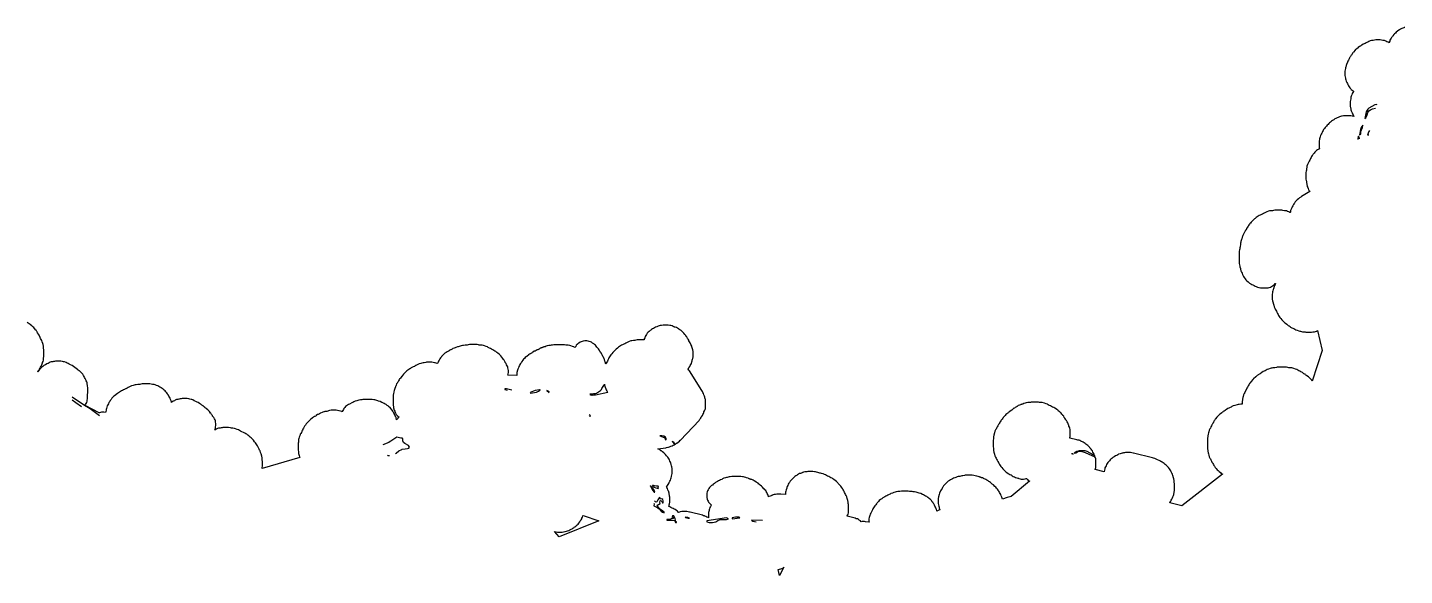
# Model space of a CAD drawing. Header units: metres. Extents: x 0 to 1325, y -1 to 773.
# Drawn here: x 310.9 to 361.4, y 269.6 to 289.7 of the extents above; entities that cross this region are included whole.
import ezdxf

# ---------------------------------------------------------------- set-up
doc = ezdxf.new("R2010")
doc.units = ezdxf.units.M

msp = doc.modelspace()

# ---------------------------------------------------------------- linework, layer by layer
at = {"layer": 'CUT'}
msp.add_lwpolyline([(361.4, 289.708), (361.38, 289.708), (361.37, 289.698), (361.33, 289.688), (361.29, 289.668), (361.25, 289.648), (361.21, 289.628), (361.18, 289.608), (361.14, 289.578), (361.09, 289.538), (361.06, 289.508), (361.03, 289.478), (361, 289.448), (360.97, 289.408), (360.95, 289.378), (360.94, 289.368), (360.92, 289.348), (360.9, 289.318), (360.88, 289.278), (360.86, 289.248), (360.85, 289.208), (360.83, 289.168), (360.83, 289.158), (360.83, 289.148), (360.79, 289.168), (360.75, 289.188), (360.71, 289.208), (360.66, 289.228), (360.62, 289.238), (360.6, 289.238), (360.55, 289.248), (360.5, 289.258), (360.46, 289.258), (360.38, 289.258), (360.34, 289.258), (360.29, 289.248), (360.24, 289.238), (360.22, 289.238), (360.18, 289.228), (360.14, 289.218), (360.09, 289.198), (360.05, 289.178), (360.01, 289.158), (359.99, 289.148), (359.95, 289.128), (359.91, 289.108), (359.88, 289.098), (359.83, 289.068), (359.83, 289.058), (359.81, 289.048), (359.78, 289.028), (359.77, 289.028), (359.74, 289.008), (359.7, 288.978), (359.69, 288.968), (359.64, 288.928), (359.6, 288.898), (359.57, 288.868), (359.53, 288.818), (359.52, 288.798), (359.51, 288.788), (359.5, 288.778), (359.49, 288.758), (359.48, 288.758), (359.47, 288.738), (359.47, 288.728), (359.46, 288.728), (359.46, 288.718), (359.45, 288.698), (359.44, 288.688), (359.43, 288.678), (359.43, 288.668), (359.41, 288.648), (359.4, 288.638), (359.39, 288.608), (359.38, 288.598), (359.36, 288.558), (359.34, 288.518), (359.32, 288.478), (359.3, 288.438), (359.29, 288.408), (359.28, 288.398), (359.28, 288.388), (359.28, 288.378), (359.27, 288.368), (359.27, 288.358), (359.27, 288.348), (359.26, 288.328), (359.26, 288.318), (359.25, 288.298), (359.25, 288.288), (359.24, 288.268), (359.23, 288.228), (359.23, 288.208), (359.22, 288.158), (359.21, 288.108), (359.21, 288.068), (359.21, 287.988), (359.21, 287.948), (359.22, 287.898), (359.23, 287.848), (359.23, 287.828), (359.24, 287.788), (359.26, 287.738), (359.28, 287.698), (359.3, 287.658), (359.32, 287.618), (359.34, 287.578), (359.36, 287.538), (359.39, 287.498), (359.42, 287.458), (359.44, 287.438), (359.47, 287.408), (359.51, 287.388), (359.52, 287.378), (359.52, 287.368), (359.5, 287.328), (359.48, 287.288), (359.46, 287.248), (359.44, 287.198), (359.43, 287.158), (359.42, 287.118), (359.42, 287.098), (359.41, 287.048), (359.4, 286.998), (359.4, 286.958), (359.4, 286.878), (359.4, 286.828), (359.41, 286.768), (359.42, 286.738), (359.43, 286.698), (359.44, 286.658), (359.45, 286.628), (359.47, 286.588), (359.49, 286.548), (359.51, 286.508), (359.54, 286.458), (359.54, 286.448), (359.5, 286.458), (359.48, 286.458), (359.43, 286.468), (359.38, 286.478), (359.34, 286.478), (359.25, 286.478), (359.21, 286.478), (359.16, 286.468), (359.11, 286.458), (359.09, 286.458), (359.05, 286.448), (359.01, 286.438), (358.96, 286.418), (358.92, 286.398), (358.88, 286.378), (358.84, 286.358), (358.81, 286.338), (358.8, 286.328), (358.76, 286.308), (358.72, 286.278), (358.68, 286.248), (358.65, 286.218), (358.62, 286.188), (358.59, 286.158), (358.56, 286.128), (358.53, 286.098), (358.49, 286.048), (358.46, 286.008), (358.43, 285.968), (358.41, 285.938), (358.39, 285.898), (358.37, 285.858), (358.36, 285.838), (358.34, 285.798), (358.32, 285.758), (358.3, 285.708), (358.29, 285.668), (358.28, 285.628), (358.28, 285.608), (358.27, 285.558), (358.26, 285.508), (358.26, 285.468), (358.26, 285.388), (358.26, 285.348), (358.27, 285.298), (358.28, 285.268), (358.25, 285.258), (358.21, 285.228), (358.17, 285.198), (358.16, 285.188), (358.15, 285.178), (358.11, 285.148), (358.08, 285.108), (358.05, 285.068), (358.03, 285.048), (358.01, 285.018), (357.99, 284.988), (357.97, 284.948), (357.95, 284.908), (357.92, 284.848), (357.9, 284.808), (357.88, 284.768), (357.86, 284.738), (357.84, 284.688), (357.82, 284.628), (357.81, 284.588), (357.8, 284.528), (357.8, 284.498), (357.8, 284.478), (357.79, 284.448), (357.78, 284.398), (357.78, 284.358), (357.78, 284.198), (357.78, 284.158), (357.79, 284.108), (357.8, 284.078), (357.8, 284.058), (357.8, 284.028), (357.81, 283.968), (357.83, 283.888), (357.85, 283.848), (357.86, 283.808), (357.88, 283.768), (357.91, 283.728), (357.93, 283.698), (357.62, 283.518), (357.6, 283.498), (357.57, 283.478), (357.55, 283.468), (357.51, 283.438), (357.46, 283.398), (357.43, 283.368), (357.39, 283.318), (357.36, 283.278), (357.35, 283.258), (357.33, 283.228), (357.3, 283.178), (357.28, 283.138), (357.26, 283.098), (357.24, 283.058), (357.22, 283.008), (357.21, 282.968), (357.21, 282.948), (357.2, 282.928), (357.19, 282.938), (357.15, 282.958), (357.11, 282.968), (357.07, 282.988), (357.03, 282.998), (356.99, 282.998), (356.93, 283.008), (356.9, 283.018), (356.86, 283.018), (356.68, 283.018), (356.64, 283.018), (356.59, 283.008), (356.56, 282.998), (356.54, 282.998), (356.51, 282.998), (356.45, 282.988), (356.41, 282.978), (356.35, 282.958), (356.3, 282.938), (356.27, 282.918), (356.23, 282.898), (356.19, 282.878), (356.15, 282.858), (356.11, 282.838), (356.07, 282.818), (356.03, 282.798), (356, 282.778), (355.96, 282.748), (355.92, 282.718), (355.9, 282.698), (355.87, 282.678), (355.86, 282.668), (355.85, 282.658), (355.83, 282.638), (355.8, 282.608), (355.77, 282.578), (355.75, 282.548), (355.74, 282.538), (355.73, 282.528), (355.71, 282.498), (355.7, 282.498), (355.68, 282.458), (355.66, 282.428), (355.64, 282.398), (355.61, 282.348), (355.6, 282.318), (355.59, 282.308), (355.59, 282.298), (355.57, 282.278), (355.56, 282.268), (355.55, 282.248), (355.54, 282.228), (355.53, 282.208), (355.51, 282.168), (355.49, 282.138), (355.47, 282.088), (355.46, 282.058), (355.45, 282.028), (355.43, 281.968), (355.42, 281.938), (355.41, 281.908), (355.4, 281.868), (355.4, 281.848), (355.39, 281.808), (355.38, 281.768), (355.38, 281.748), (355.37, 281.698), (355.37, 281.668), (355.36, 281.648), (355.36, 281.618), (355.36, 281.608), (355.35, 281.568), (355.34, 281.518), (355.34, 281.478), (355.34, 281.108), (355.34, 281.068), (355.35, 281.018), (355.36, 280.968), (355.36, 280.948), (355.37, 280.908), (355.38, 280.888), (355.38, 280.878), (355.39, 280.858), (355.4, 280.798), (355.42, 280.748), (355.44, 280.708), (355.46, 280.668), (355.5, 280.588), (355.52, 280.548), (355.55, 280.508), (355.58, 280.468), (355.61, 280.438), (355.66, 280.398), (355.67, 280.388), (355.68, 280.378), (355.72, 280.348), (355.76, 280.318), (355.8, 280.298), (355.84, 280.278), (355.88, 280.258), (355.92, 280.238), (355.96, 280.218), (356.01, 280.198), (356.05, 280.188), (356.07, 280.188), (356.12, 280.178), (356.17, 280.168), (356.21, 280.168), (356.31, 280.168), (356.35, 280.168), (356.4, 280.178), (356.44, 280.188), (356.48, 280.198), (356.52, 280.218), (356.56, 280.248), (356.59, 280.268), (356.63, 280.298), (356.66, 280.328), (356.67, 280.328), (356.65, 280.298), (356.63, 280.258), (356.62, 280.218), (356.61, 280.188), (356.6, 280.178), (356.6, 280.158), (356.59, 280.148), (356.59, 280.138), (356.58, 280.108), (356.57, 280.068), (356.56, 280.028), (356.56, 279.988), (356.55, 279.938), (356.55, 279.898), (356.55, 279.808), (356.55, 279.758), (356.56, 279.698), (356.57, 279.658), (356.59, 279.578), (356.6, 279.538), (356.62, 279.478), (356.64, 279.428), (356.66, 279.398), (356.68, 279.358), (356.7, 279.318), (356.72, 279.278), (356.74, 279.238), (356.76, 279.198), (356.78, 279.158), (356.8, 279.128), (356.83, 279.088), (356.86, 279.048), (356.9, 278.998), (356.93, 278.968), (356.99, 278.908), (357.03, 278.878), (357.08, 278.838), (357.09, 278.828), (357.13, 278.798), (357.16, 278.778), (357.17, 278.778), (357.2, 278.758), (357.22, 278.738), (357.27, 278.708), (357.3, 278.698), (357.34, 278.678), (357.38, 278.658), (357.41, 278.638), (357.46, 278.618), (357.52, 278.598), (357.56, 278.588), (357.58, 278.588), (357.62, 278.578), (357.65, 278.568), (357.69, 278.568), (357.75, 278.558), (357.78, 278.548), (357.82, 278.548), (357.95, 278.548), (357.99, 278.548), (358.04, 278.558), (358.09, 278.568), (358.13, 278.578), (358.17, 278.588), (358.21, 278.608), (358.37, 277.878), (358.01, 276.758), (357.98, 276.798), (357.94, 276.848), (357.91, 276.878), (357.87, 276.908), (357.82, 276.948), (357.81, 276.958), (357.8, 276.958), (357.78, 276.978), (357.77, 276.988), (357.75, 277.008), (357.74, 277.008), (357.71, 277.028), (357.7, 277.028), (357.68, 277.048), (357.65, 277.068), (357.6, 277.098), (357.56, 277.118), (357.52, 277.138), (357.48, 277.158), (357.45, 277.178), (357.4, 277.198), (357.34, 277.218), (357.3, 277.228), (357.26, 277.238), (357.2, 277.248), (357.17, 277.248), (357.15, 277.248), (357.12, 277.258), (357.07, 277.268), (357.03, 277.268), (356.77, 277.268), (356.73, 277.268), (356.7, 277.258), (356.64, 277.248), (356.6, 277.248), (356.57, 277.238), (356.53, 277.228), (356.51, 277.228), (356.47, 277.218), (356.41, 277.198), (356.36, 277.178), (356.33, 277.158), (356.29, 277.138), (356.25, 277.118), (356.22, 277.108), (356.17, 277.078), (356.17, 277.068), (356.15, 277.058), (356.12, 277.038), (356.1, 277.028), (356.07, 277.008), (356.06, 276.998), (356.03, 276.988), (356.02, 276.978), (356, 276.958), (355.98, 276.948), (355.94, 276.918), (355.86, 276.838), (355.84, 276.818), (355.77, 276.738), (355.74, 276.688), (355.72, 276.668), (355.7, 276.638), (355.69, 276.618), (355.67, 276.588), (355.64, 276.538), (355.62, 276.498), (355.6, 276.458), (355.56, 276.378), (355.54, 276.338), (355.52, 276.308), (355.5, 276.258), (355.48, 276.198), (355.47, 276.158), (355.46, 276.098), (355.46, 276.068), (355.46, 276.048), (355.45, 276.018), (355.44, 275.968), (355.44, 275.928), (355.44, 275.918), (355.43, 275.918), (355.4, 275.908), (355.34, 275.898), (355.3, 275.898), (355.26, 275.888), (355.18, 275.868), (355.12, 275.848), (355.07, 275.828), (355.04, 275.808), (355, 275.788), (354.96, 275.768), (354.92, 275.748), (354.87, 275.718), (354.84, 275.698), (354.82, 275.678), (354.81, 275.678), (354.78, 275.658), (354.77, 275.658), (354.75, 275.638), (354.74, 275.628), (354.72, 275.608), (354.71, 275.608), (354.7, 275.598), (354.65, 275.558), (354.61, 275.528), (354.58, 275.498), (354.55, 275.468), (354.52, 275.438), (354.47, 275.378), (354.46, 275.358), (354.43, 275.318), (354.41, 275.288), (354.41, 275.278), (354.39, 275.248), (354.39, 275.238), (354.37, 275.218), (354.37, 275.208), (354.36, 275.188), (354.35, 275.168), (354.34, 275.158), (354.32, 275.118), (354.3, 275.078), (354.28, 275.038), (354.26, 275.008), (354.24, 274.958), (354.22, 274.898), (354.21, 274.858), (354.2, 274.818), (354.19, 274.758), (354.19, 274.728), (354.19, 274.708), (354.18, 274.678), (354.17, 274.628), (354.17, 274.588), (354.17, 274.358), (354.17, 274.318), (354.18, 274.268), (354.19, 274.238), (354.19, 274.218), (354.19, 274.188), (354.2, 274.128), (354.21, 274.088), (354.22, 274.048), (354.24, 273.988), (354.26, 273.938), (354.28, 273.908), (354.3, 273.868), (354.32, 273.828), (354.34, 273.788), (354.37, 273.748), (354.37, 273.738), (354.39, 273.708), (354.41, 273.668), (354.43, 273.638), (354.46, 273.598), (354.49, 273.558), (354.53, 273.508), (354.56, 273.478), (354.6, 273.448), (354.65, 273.408), (354.68, 273.378), (354.72, 273.358), (354.73, 273.348), (353.24, 272.188), (352.79, 272.298), (352.79, 272.308), (352.81, 272.328), (352.83, 272.358), (352.85, 272.398), (352.87, 272.438), (352.89, 272.478), (352.91, 272.518), (352.93, 272.568), (352.94, 272.608), (352.96, 272.688), (352.97, 272.748), (352.97, 272.798), (352.97, 272.888), (352.97, 272.938), (352.95, 273.118), (352.94, 273.178), (352.93, 273.218), (352.91, 273.298), (352.89, 273.348), (352.87, 273.388), (352.85, 273.428), (352.83, 273.468), (352.81, 273.508), (352.78, 273.548), (352.75, 273.588), (352.69, 273.648), (352.66, 273.678), (352.63, 273.708), (352.59, 273.738), (352.55, 273.768), (352.51, 273.788), (352.5, 273.798), (352.49, 273.798), (352.46, 273.818), (352.43, 273.838), (352.32, 273.888), (352.29, 273.898), (352.25, 273.918), (352.2, 273.938), (352.16, 273.948), (351.47, 274.118), (351.45, 274.118), (351.4, 274.128), (351.35, 274.138), (351.31, 274.138), (351.22, 274.138), (351.17, 274.138), (351.14, 274.128), (351.11, 274.128), (351.1, 274.128), (351.07, 274.118), (351.05, 274.118), (351.01, 274.108), (350.97, 274.098), (350.92, 274.078), (350.89, 274.058), (350.85, 274.038), (350.81, 274.018), (350.76, 273.988), (350.73, 273.968), (350.71, 273.958), (350.67, 273.928), (350.64, 273.898), (350.61, 273.868), (350.58, 273.838), (350.57, 273.828), (350.56, 273.818), (350.53, 273.778), (350.5, 273.738), (350.48, 273.698), (350.46, 273.658), (350.44, 273.618), (350.42, 273.578), (350.41, 273.538), (350.4, 273.498), (350.39, 273.448), (350.39, 273.438), (350.06, 273.518), (350.07, 273.558), (350.08, 273.598), (350.09, 273.648), (350.09, 273.688), (350.09, 273.798), (350.09, 273.848), (350.08, 273.908), (350.07, 273.948), (350.05, 273.988), (350.05, 273.998), (350.05, 274.008), (350.04, 274.028), (350.03, 274.038), (350.02, 274.078), (350, 274.118), (349.98, 274.158), (349.96, 274.198), (349.94, 274.228), (349.91, 274.268), (349.87, 274.318), (349.86, 274.328), (349.85, 274.338), (349.82, 274.368), (349.79, 274.398), (349.76, 274.428), (349.74, 274.438), (349.73, 274.448), (349.72, 274.448), (349.7, 274.468), (349.69, 274.468), (349.66, 274.498), (349.62, 274.518), (349.54, 274.558), (349.5, 274.578), (349.47, 274.588), (349.43, 274.598), (349.39, 274.608), (349.13, 274.668), (349.13, 274.688), (349.14, 274.728), (349.15, 274.778), (349.15, 274.818), (349.15, 274.878), (349.15, 274.928), (349.14, 274.988), (349.13, 275.028), (349.12, 275.068), (349.1, 275.108), (349.1, 275.118), (349.1, 275.128), (349.09, 275.148), (349.08, 275.158), (349.07, 275.188), (349.06, 275.228), (349.04, 275.268), (349.01, 275.308), (349, 275.318), (348.97, 275.368), (348.95, 275.398), (348.93, 275.428), (348.91, 275.468), (348.88, 275.498), (348.87, 275.508), (348.86, 275.518), (348.84, 275.548), (348.81, 275.578), (348.78, 275.608), (348.76, 275.628), (348.75, 275.638), (348.74, 275.648), (348.71, 275.668), (348.69, 275.688), (348.65, 275.718), (348.61, 275.748), (348.58, 275.768), (348.54, 275.788), (348.5, 275.808), (348.46, 275.828), (348.42, 275.848), (348.38, 275.868), (348.34, 275.888), (348.31, 275.908), (348.26, 275.928), (348.2, 275.948), (348.12, 275.968), (348.08, 275.968), (348.02, 275.978), (347.99, 275.988), (347.95, 275.988), (347.76, 275.988), (347.71, 275.988), (347.69, 275.978), (347.66, 275.978), (347.64, 275.978), (347.62, 275.968), (347.59, 275.968), (347.55, 275.958), (347.53, 275.958), (347.49, 275.948), (347.45, 275.938), (347.41, 275.918), (347.4, 275.918), (347.39, 275.908), (347.38, 275.908), (347.37, 275.908), (347.36, 275.898), (347.34, 275.898), (347.33, 275.888), (347.29, 275.878), (347.24, 275.858), (347.2, 275.828), (347.19, 275.828), (347.18, 275.818), (347.13, 275.788), (347.1, 275.768), (347.06, 275.748), (347.06, 275.738), (347.03, 275.718), (347.01, 275.698), (347, 275.688), (346.99, 275.688), (346.98, 275.678), (346.94, 275.648), (346.9, 275.628), (346.9, 275.618), (346.88, 275.598), (346.87, 275.598), (346.86, 275.588), (346.83, 275.558), (346.79, 275.528), (346.76, 275.498), (346.72, 275.448), (346.69, 275.418), (346.69, 275.408), (346.68, 275.398), (346.67, 275.388), (346.66, 275.368), (346.64, 275.348), (346.61, 275.308), (346.61, 275.298), (346.6, 275.288), (346.59, 275.268), (346.58, 275.268), (346.58, 275.258), (346.57, 275.248), (346.57, 275.238), (346.56, 275.238), (346.56, 275.228), (346.55, 275.218), (346.55, 275.208), (346.54, 275.198), (346.53, 275.188), (346.53, 275.178), (346.52, 275.168), (346.51, 275.148), (346.49, 275.118), (346.47, 275.078), (346.45, 275.038), (346.43, 274.998), (346.41, 274.968), (346.39, 274.918), (346.37, 274.858), (346.35, 274.778), (346.34, 274.718), (346.34, 274.688), (346.34, 274.668), (346.33, 274.638), (346.32, 274.588), (346.32, 274.548), (346.32, 274.388), (346.32, 274.348), (346.33, 274.298), (346.34, 274.268), (346.34, 274.248), (346.34, 274.218), (346.35, 274.158), (346.36, 274.118), (346.37, 274.078), (346.39, 274.018), (346.41, 273.968), (346.43, 273.938), (346.45, 273.898), (346.47, 273.858), (346.49, 273.818), (346.52, 273.778), (346.52, 273.768), (346.54, 273.738), (346.56, 273.698), (346.58, 273.668), (346.61, 273.628), (346.64, 273.588), (346.68, 273.538), (346.74, 273.478), (346.79, 273.438), (346.83, 273.408), (346.87, 273.378), (346.9, 273.358), (346.94, 273.338), (346.97, 273.318), (346.98, 273.318), (347.02, 273.288), (347.06, 273.268), (347.1, 273.248), (347.14, 273.228), (347.19, 273.208), (347.23, 273.198), (347.25, 273.198), (347.27, 273.188), (347.31, 273.178), (347.35, 273.168), (347.4, 273.168), (347.44, 273.168), (347.49, 273.178), (347.53, 273.188), (347.55, 273.188), (347.58, 273.148), (347.61, 273.118), (347.65, 273.098), (347.66, 273.088), (346.98, 272.528), (346.97, 272.528), (346.93, 272.518), (346.88, 272.508), (346.84, 272.498), (346.66, 272.428), (346.65, 272.468), (346.64, 272.508), (346.62, 272.558), (346.6, 272.598), (346.58, 272.638), (346.56, 272.678), (346.54, 272.708), (346.53, 272.718), (346.51, 272.758), (346.48, 272.798), (346.45, 272.838), (346.42, 272.868), (346.39, 272.898), (346.33, 272.958), (346.29, 272.988), (346.24, 273.028), (346.23, 273.038), (346.19, 273.068), (346.17, 273.078), (346.14, 273.098), (346.09, 273.128), (346.05, 273.148), (345.97, 273.188), (345.93, 273.208), (345.9, 273.218), (345.89, 273.228), (345.88, 273.228), (345.87, 273.228), (345.86, 273.238), (345.85, 273.238), (345.84, 273.238), (345.82, 273.248), (345.81, 273.248), (345.78, 273.258), (345.77, 273.268), (345.73, 273.278), (345.71, 273.278), (345.61, 273.298), (345.56, 273.308), (345.52, 273.308), (345.34, 273.308), (345.3, 273.308), (345.27, 273.298), (345.21, 273.288), (345.17, 273.288), (345.14, 273.278), (345.1, 273.268), (345.08, 273.268), (345.04, 273.258), (345.01, 273.248), (344.95, 273.228), (344.92, 273.218), (344.87, 273.198), (344.84, 273.178), (344.76, 273.138), (344.72, 273.118), (344.68, 273.088), (344.64, 273.058), (344.61, 273.028), (344.58, 272.998), (344.55, 272.968), (344.51, 272.918), (344.48, 272.878), (344.47, 272.858), (344.45, 272.828), (344.42, 272.778), (344.4, 272.738), (344.38, 272.708), (344.36, 272.658), (344.34, 272.598), (344.32, 272.518), (344.31, 272.458), (344.31, 272.408), (344.31, 272.318), (344.31, 272.278), (344.32, 272.228), (344.33, 272.178), (344.34, 272.138), (344.35, 272.098), (344.37, 272.058), (344.38, 272.048), (344.26, 271.998), (344.26, 272.008), (344.25, 272.048), (344.24, 272.078), (344.21, 272.138), (344.19, 272.178), (344.17, 272.218), (344.15, 272.258), (344.13, 272.288), (344.11, 272.318), (344.09, 272.338), (344.06, 272.378), (344.03, 272.418), (343.99, 272.448), (343.98, 272.458), (343.97, 272.468), (343.93, 272.498), (343.89, 272.528), (343.85, 272.548), (343.81, 272.568), (343.77, 272.588), (343.73, 272.608), (343.67, 272.638), (343.61, 272.658), (343.58, 272.668), (343.54, 272.678), (343.5, 272.688), (343.44, 272.698), (343.41, 272.698), (343.39, 272.698), (343.36, 272.708), (343.31, 272.718), (343.27, 272.718), (343.26, 272.718), (343.21, 272.728), (343.17, 272.728), (343, 272.728), (342.96, 272.728), (342.91, 272.718), (342.88, 272.708), (342.86, 272.708), (342.83, 272.708), (342.77, 272.698), (342.73, 272.688), (342.69, 272.678), (342.63, 272.658), (342.58, 272.638), (342.55, 272.618), (342.51, 272.598), (342.47, 272.578), (342.43, 272.558), (342.39, 272.538), (342.35, 272.518), (342.31, 272.498), (342.28, 272.478), (342.24, 272.448), (342.2, 272.418), (342.15, 272.378), (342.12, 272.348), (342.09, 272.308), (342.08, 272.298), (342.06, 272.278), (342.05, 272.258), (342.02, 272.228), (341.99, 272.188), (341.96, 272.148), (341.94, 272.118), (341.92, 272.078), (341.9, 272.038), (341.88, 271.998), (341.84, 271.918), (341.82, 271.878), (341.8, 271.838), (341.79, 271.798), (341.78, 271.758), (341.77, 271.708), (341.77, 271.668), (341.77, 271.628), (341.78, 271.588), (341.65, 271.608), (341.61, 271.618), (341.56, 271.618), (341.52, 271.618), (341.49, 271.608), (341.46, 271.638), (341.42, 271.658), (341.39, 271.688), (341.35, 271.708), (341.31, 271.718), (341.27, 271.738), (340.97, 271.808), (340.98, 271.818), (341, 271.858), (341.01, 271.888), (341.02, 271.928), (341.03, 271.978), (341.03, 272.028), (341.03, 272.148), (341.03, 272.188), (341.02, 272.238), (341.01, 272.268), (341.01, 272.288), (341.01, 272.318), (341, 272.378), (340.98, 272.458), (340.96, 272.518), (340.94, 272.568), (340.92, 272.598), (340.9, 272.638), (340.88, 272.678), (340.86, 272.718), (340.84, 272.758), (340.82, 272.798), (340.8, 272.828), (340.77, 272.868), (340.74, 272.908), (340.7, 272.958), (340.58, 273.078), (340.53, 273.118), (340.49, 273.148), (340.45, 273.178), (340.42, 273.198), (340.38, 273.218), (340.34, 273.238), (340.3, 273.258), (340.26, 273.278), (340.22, 273.298), (340.18, 273.318), (340.15, 273.338), (340.1, 273.358), (340.04, 273.378), (340, 273.388), (339.98, 273.388), (339.94, 273.398), (339.82, 273.428), (339.78, 273.438), (339.72, 273.448), (339.67, 273.448), (339.58, 273.448), (339.53, 273.448), (339.5, 273.438), (339.47, 273.438), (339.46, 273.438), (339.43, 273.428), (339.42, 273.428), (339.38, 273.418), (339.35, 273.408), (339.34, 273.408), (339.33, 273.398), (339.31, 273.398), (339.3, 273.388), (339.27, 273.378), (339.23, 273.368), (339.19, 273.348), (339.15, 273.318), (339.14, 273.308), (339.1, 273.288), (339.06, 273.258), (339.02, 273.228), (338.93, 273.138), (338.89, 273.088), (338.86, 273.048), (338.84, 273.018), (338.82, 272.978), (338.8, 272.938), (338.78, 272.898), (338.77, 272.858), (338.76, 272.848), (338.76, 272.828), (338.75, 272.818), (338.75, 272.808), (338.74, 272.778), (338.73, 272.728), (338.72, 272.688), (338.72, 272.648), (338.72, 272.608), (338.54, 272.618), (338.52, 272.618), (338.44, 272.618), (338.4, 272.618), (338.35, 272.608), (338.3, 272.598), (338.26, 272.588), (338.24, 272.578), (338.23, 272.578), (338.22, 272.568), (338.2, 272.568), (338.19, 272.558), (338.15, 272.548), (338.11, 272.528), (338.09, 272.518), (338.09, 272.528), (338.08, 272.568), (338.07, 272.598), (338.05, 272.638), (338.03, 272.678), (338.01, 272.708), (337.99, 272.748), (337.96, 272.778), (337.93, 272.808), (337.92, 272.818), (337.91, 272.828), (337.9, 272.838), (337.87, 272.878), (337.84, 272.908), (337.79, 272.948), (337.77, 272.958), (337.75, 272.978), (337.74, 272.988), (337.71, 273.018), (337.67, 273.038), (337.64, 273.058), (337.59, 273.088), (337.58, 273.098), (337.57, 273.098), (337.53, 273.128), (337.48, 273.148), (337.44, 273.158), (337.43, 273.168), (337.41, 273.168), (337.4, 273.178), (337.39, 273.178), (337.38, 273.178), (337.36, 273.188), (337.35, 273.198), (337.29, 273.218), (337.26, 273.228), (337.22, 273.238), (337.18, 273.248), (337.14, 273.248), (337.08, 273.258), (337.05, 273.268), (337.01, 273.268), (336.82, 273.268), (336.78, 273.268), (336.75, 273.258), (336.69, 273.248), (336.65, 273.248), (336.62, 273.238), (336.58, 273.228), (336.56, 273.228), (336.52, 273.218), (336.46, 273.198), (336.41, 273.178), (336.38, 273.158), (336.34, 273.138), (336.3, 273.118), (336.26, 273.098), (336.22, 273.078), (336.18, 273.058), (336.15, 273.038), (336.11, 273.008), (336.08, 272.978), (336.07, 272.978), (336.04, 272.948), (336, 272.928), (335.97, 272.898), (335.96, 272.888), (335.93, 272.858), (335.91, 272.818), (335.88, 272.778), (335.86, 272.738), (335.85, 272.698), (335.84, 272.658), (335.83, 272.618), (335.83, 272.568), (335.83, 272.528), (335.84, 272.488), (335.85, 272.438), (335.86, 272.398), (335.88, 272.358), (335.9, 272.318), (335.93, 272.288), (335.96, 272.258), (335.99, 272.228), (336, 272.218), (335.99, 272.208), (335.97, 272.168), (335.95, 272.128), (335.93, 272.078), (335.92, 272.038), (335.92, 272.018), (335.91, 271.978), (335.9, 271.948), (335.89, 271.888), (335.89, 271.838), (335.89, 271.748), (335.88, 271.758), (335.84, 271.778), (335.8, 271.798), (335.76, 271.808), (335.75, 271.818), (335.73, 271.818), (335.72, 271.828), (335.71, 271.828), (335.67, 271.848), (335.22, 271.958), (335.2, 271.958), (335.15, 271.968), (335.1, 271.978), (335.06, 271.978), (334.97, 271.978), (334.92, 271.978), (334.86, 271.968), (334.83, 271.958), (334.8, 271.948), (334.79, 271.958), (334.76, 271.988), (334.72, 272.018), (334.68, 272.048), (334.64, 272.068), (334.6, 272.088), (334.56, 272.108), (334.52, 272.128), (334.48, 272.148), (334.44, 272.158), (334.45, 272.188), (334.46, 272.228), (334.47, 272.258), (334.48, 272.318), (334.48, 272.368), (334.48, 272.458), (334.48, 272.508), (334.47, 272.538), (334.47, 272.568), (334.47, 272.578), (334.46, 272.608), (334.46, 272.618), (334.45, 272.658), (334.44, 272.688), (334.44, 272.698), (334.44, 272.708), (334.43, 272.728), (334.42, 272.738), (334.41, 272.778), (334.39, 272.818), (334.37, 272.858), (334.36, 272.878), (334.45, 273.028), (334.46, 273.048), (334.48, 273.088), (334.5, 273.128), (334.52, 273.178), (334.53, 273.218), (334.54, 273.258), (334.54, 273.278), (334.55, 273.328), (334.56, 273.378), (334.56, 273.418), (334.56, 273.508), (334.56, 273.558), (334.55, 273.618), (334.54, 273.658), (334.53, 273.698), (334.51, 273.758), (334.5, 273.778), (334.5, 273.788), (334.48, 273.828), (334.47, 273.868), (334.45, 273.898), (334.43, 273.938), (334.41, 273.968), (334.38, 273.998), (334.37, 274.008), (334.36, 274.018), (334.32, 274.068), (334.26, 274.128), (334.21, 274.168), (334.17, 274.198), (334.15, 274.208), (334.12, 274.228), (334.08, 274.258), (334.04, 274.278), (334.33, 274.318), (334.36, 274.328), (334.41, 274.338), (334.43, 274.338), (334.47, 274.348), (334.52, 274.368), (334.56, 274.388), (334.6, 274.408), (334.64, 274.428), (334.69, 274.458), (334.72, 274.478), (334.74, 274.488), (334.78, 274.518), (334.83, 274.558), (334.86, 274.588), (334.87, 274.598), (335.55, 275.318), (335.58, 275.358), (335.61, 275.398), (335.62, 275.418), (335.64, 275.448), (335.67, 275.498), (335.69, 275.538), (335.71, 275.568), (335.72, 275.608), (335.73, 275.628), (335.75, 275.668), (335.77, 275.718), (335.78, 275.758), (335.79, 275.818), (335.79, 275.868), (335.79, 275.968), (335.79, 276.018), (335.78, 276.078), (335.77, 276.108), (335.76, 276.148), (335.76, 276.168), (335.75, 276.208), (335.73, 276.258), (335.71, 276.298), (335.69, 276.338), (335.67, 276.378), (335.65, 276.418), (335.2, 277.128), (335.18, 277.158), (335.15, 277.198), (335.14, 277.208), (335.16, 277.218), (335.18, 277.248), (335.21, 277.288), (335.23, 277.328), (335.25, 277.368), (335.27, 277.408), (335.29, 277.458), (335.3, 277.498), (335.3, 277.518), (335.31, 277.558), (335.32, 277.588), (335.33, 277.648), (335.33, 277.698), (335.33, 277.788), (335.33, 277.838), (335.32, 277.898), (335.3, 277.978), (335.29, 278.008), (335.28, 278.038), (335.25, 278.098), (335.22, 278.158), (335.2, 278.198), (335.18, 278.238), (335.17, 278.248), (335.17, 278.258), (335.15, 278.288), (335.15, 278.298), (335.13, 278.318), (335.12, 278.338), (335.11, 278.358), (335.1, 278.378), (335.09, 278.388), (335.07, 278.408), (335.06, 278.428), (335.03, 278.468), (334.99, 278.518), (334.96, 278.548), (334.93, 278.578), (334.89, 278.608), (334.85, 278.638), (334.81, 278.658), (334.8, 278.668), (334.76, 278.698), (334.72, 278.718), (334.68, 278.728), (334.65, 278.738), (334.64, 278.748), (334.62, 278.748), (334.61, 278.758), (334.6, 278.758), (334.56, 278.778), (334.52, 278.788), (334.48, 278.798), (334.42, 278.808), (334.37, 278.808), (334.28, 278.808), (334.23, 278.808), (334.17, 278.798), (334.13, 278.788), (334.09, 278.778), (334.05, 278.768), (334, 278.748), (333.96, 278.728), (333.92, 278.708), (333.88, 278.688), (333.84, 278.668), (333.81, 278.648), (333.78, 278.628), (333.76, 278.608), (333.72, 278.578), (333.68, 278.548), (333.65, 278.508), (333.62, 278.468), (333.6, 278.428), (333.57, 278.388), (333.56, 278.348), (333.54, 278.308), (333.54, 278.268), (333.5, 278.268), (333.32, 278.268), (333.28, 278.268), (333.23, 278.258), (333.2, 278.248), (333.18, 278.248), (333.15, 278.248), (333.09, 278.238), (333.05, 278.228), (332.99, 278.208), (332.94, 278.188), (332.91, 278.168), (332.87, 278.148), (332.83, 278.128), (332.79, 278.108), (332.75, 278.088), (332.71, 278.068), (332.67, 278.048), (332.64, 278.028), (332.6, 277.998), (332.56, 277.968), (332.51, 277.928), (332.39, 277.808), (332.35, 277.758), (332.32, 277.718), (332.29, 277.678), (332.27, 277.648), (332.25, 277.608), (332.23, 277.568), (332.21, 277.528), (332.19, 277.488), (332.17, 277.448), (332.15, 277.418), (332.13, 277.378), (332.11, 277.458), (332.1, 277.488), (332.08, 277.548), (332.07, 277.578), (332.05, 277.628), (332.03, 277.658), (332.01, 277.698), (332, 277.718), (331.99, 277.738), (331.98, 277.758), (331.97, 277.768), (331.96, 277.788), (331.95, 277.788), (331.95, 277.798), (331.94, 277.808), (331.93, 277.838), (331.92, 277.848), (331.9, 277.868), (331.9, 277.878), (331.89, 277.898), (331.86, 277.938), (331.85, 277.948), (331.81, 277.998), (331.78, 278.038), (331.75, 278.068), (331.72, 278.098), (331.69, 278.128), (331.65, 278.148), (331.61, 278.178), (331.57, 278.198), (331.53, 278.208), (331.49, 278.218), (331.44, 278.228), (331.4, 278.228), (331.36, 278.228), (331.31, 278.218), (331.27, 278.208), (331.23, 278.198), (331.19, 278.178), (331.15, 278.148), (331.11, 278.128), (331.08, 278.098), (331.05, 278.068), (331.03, 278.028), (331, 277.988), (330.98, 277.998), (330.97, 277.998), (330.96, 278.008), (330.91, 278.028), (330.85, 278.048), (330.81, 278.058), (330.75, 278.068), (330.71, 278.068), (330.7, 278.068), (330.67, 278.078), (330.62, 278.088), (330.57, 278.088), (330.27, 278.088), (330.23, 278.088), (330.18, 278.078), (330.13, 278.068), (330.1, 278.058), (330.08, 278.058), (330.05, 278.058), (329.99, 278.048), (329.95, 278.038), (329.91, 278.018), (329.89, 278.008), (329.88, 278.008), (329.87, 278.008), (329.86, 278.008), (329.86, 277.998), (329.85, 277.998), (329.84, 277.998), (329.81, 277.988), (329.8, 277.988), (329.79, 277.978), (329.77, 277.978), (329.76, 277.968), (329.73, 277.958), (329.71, 277.938), (329.7, 277.938), (329.69, 277.928), (329.66, 277.918), (329.65, 277.908), (329.62, 277.898), (329.58, 277.878), (329.54, 277.858), (329.51, 277.848), (329.46, 277.818), (329.45, 277.798), (329.44, 277.798), (329.41, 277.778), (329.38, 277.758), (329.37, 277.758), (329.34, 277.738), (329.3, 277.718), (329.3, 277.708), (329.27, 277.688), (329.26, 277.678), (329.24, 277.658), (329.23, 277.658), (329.18, 277.618), (329.15, 277.588), (329.12, 277.558), (329.09, 277.518), (329.06, 277.478), (329.04, 277.438), (329.03, 277.428), (329.01, 277.398), (328.99, 277.368), (328.97, 277.328), (328.95, 277.288), (328.93, 277.248), (328.91, 277.198), (328.9, 277.158), (328.88, 277.078), (328.87, 277.018), (328.87, 276.968), (328.55, 276.978), (328.56, 277.018), (328.57, 277.068), (328.57, 277.108), (328.57, 277.148), (328.56, 277.198), (328.55, 277.238), (328.54, 277.278), (328.52, 277.318), (328.5, 277.358), (328.48, 277.398), (328.45, 277.438), (328.45, 277.448), (328.43, 277.478), (328.41, 277.518), (328.39, 277.548), (328.36, 277.588), (328.33, 277.628), (328.29, 277.678), (328.23, 277.738), (328.18, 277.778), (328.14, 277.808), (328.1, 277.838), (328.07, 277.858), (328.03, 277.878), (328, 277.898), (327.99, 277.898), (327.95, 277.928), (327.91, 277.948), (327.87, 277.968), (327.83, 277.988), (327.8, 278.008), (327.75, 278.028), (327.69, 278.048), (327.65, 278.058), (327.61, 278.068), (327.55, 278.078), (327.52, 278.078), (327.5, 278.078), (327.47, 278.088), (327.42, 278.098), (327.38, 278.098), (327.18, 278.098), (327.14, 278.098), (327.09, 278.088), (327.05, 278.078), (327.04, 278.078), (327.01, 278.078), (326.99, 278.068), (326.98, 278.068), (326.92, 278.058), (326.88, 278.058), (326.84, 278.048), (326.76, 278.028), (326.73, 278.018), (326.7, 278.008), (326.64, 277.988), (326.61, 277.978), (326.58, 277.968), (326.53, 277.948), (326.5, 277.928), (326.46, 277.908), (326.44, 277.898), (326.42, 277.888), (326.4, 277.878), (326.39, 277.868), (326.37, 277.848), (326.36, 277.848), (326.35, 277.838), (326.32, 277.828), (326.28, 277.808), (326.24, 277.778), (326.2, 277.748), (326.17, 277.718), (326.13, 277.668), (326.12, 277.658), (326.11, 277.648), (326.08, 277.608), (326.05, 277.568), (326.03, 277.528), (326.01, 277.488), (325.99, 277.448), (325.97, 277.408), (325.96, 277.408), (325.92, 277.418), (325.88, 277.428), (325.86, 277.428), (325.81, 277.438), (325.76, 277.448), (325.72, 277.448), (325.61, 277.448), (325.57, 277.448), (325.54, 277.438), (325.48, 277.428), (325.44, 277.428), (325.4, 277.418), (325.36, 277.408), (325.3, 277.388), (325.25, 277.368), (325.22, 277.348), (325.18, 277.328), (325.14, 277.308), (325.12, 277.298), (325.08, 277.278), (325.05, 277.268), (325, 277.238), (324.98, 277.218), (324.97, 277.218), (324.96, 277.208), (324.92, 277.188), (324.88, 277.158), (324.84, 277.128), (324.72, 277.008), (324.69, 276.968), (324.65, 276.918), (324.64, 276.908), (324.64, 276.898), (324.61, 276.868), (324.59, 276.838), (324.58, 276.838), (324.56, 276.798), (324.54, 276.768), (324.51, 276.718), (324.5, 276.708), (324.5, 276.698), (324.47, 276.658), (324.45, 276.608), (324.44, 276.568), (324.43, 276.558), (324.43, 276.538), (324.42, 276.528), (324.42, 276.518), (324.42, 276.508), (324.41, 276.498), (324.41, 276.488), (324.39, 276.448), (324.38, 276.408), (324.37, 276.368), (324.37, 276.348), (324.36, 276.308), (324.36, 276.278), (324.35, 276.258), (324.35, 276.238), (324.35, 276.208), (324.34, 276.188), (324.34, 276.138), (324.34, 275.948), (324.34, 275.908), (324.35, 275.878), (324.36, 275.818), (324.36, 275.778), (324.38, 275.698), (324.4, 275.658), (324.41, 275.618), (324.43, 275.578), (324.46, 275.538), (324.48, 275.508), (324.51, 275.478), (324.55, 275.448), (324.56, 275.438), (324.53, 275.408), (324.52, 275.398), (324.51, 275.388), (324.48, 275.348), (324.47, 275.338), (324.45, 275.418), (324.43, 275.468), (324.41, 275.508), (324.39, 275.548), (324.37, 275.588), (324.35, 275.628), (324.33, 275.658), (324.31, 275.688), (324.29, 275.708), (324.26, 275.748), (324.23, 275.788), (324.19, 275.818), (324.18, 275.828), (324.17, 275.838), (324.13, 275.868), (324.09, 275.898), (324.05, 275.918), (324.01, 275.938), (323.97, 275.958), (323.93, 275.978), (323.87, 276.008), (323.81, 276.028), (323.78, 276.038), (323.75, 276.048), (323.71, 276.058), (323.67, 276.068), (323.63, 276.068), (323.57, 276.078), (323.54, 276.088), (323.5, 276.088), (323.32, 276.088), (323.28, 276.088), (323.23, 276.078), (323.2, 276.068), (323.18, 276.068), (323.15, 276.068), (323.09, 276.058), (323.05, 276.048), (323.01, 276.038), (322.95, 276.018), (322.9, 275.998), (322.87, 275.978), (322.83, 275.958), (322.75, 275.918), (322.71, 275.898), (322.67, 275.878), (322.63, 275.848), (322.6, 275.828), (322.57, 275.788), (322.54, 275.758), (322.52, 275.718), (322.5, 275.678), (322.48, 275.638), (322.48, 275.628), (322.46, 275.638), (322.41, 275.658), (322.37, 275.668), (322.35, 275.668), (322.3, 275.678), (322.25, 275.688), (322.21, 275.688), (322.12, 275.688), (322.07, 275.688), (322.01, 275.678), (321.97, 275.668), (321.95, 275.658), (321.91, 275.648), (321.87, 275.648), (321.84, 275.638), (321.82, 275.628), (321.8, 275.628), (321.77, 275.618), (321.74, 275.608), (321.68, 275.578), (321.64, 275.558), (321.6, 275.538), (321.57, 275.528), (321.52, 275.498), (321.52, 275.488), (321.5, 275.478), (321.47, 275.458), (321.46, 275.458), (321.43, 275.438), (321.39, 275.408), (321.38, 275.398), (321.33, 275.358), (321.29, 275.328), (321.2, 275.238), (321.16, 275.188), (321.13, 275.148), (321.1, 275.108), (321.08, 275.078), (321.06, 275.038), (321.04, 274.998), (321.02, 274.958), (321, 274.918), (320.98, 274.878), (320.96, 274.838), (320.94, 274.808), (320.92, 274.758), (320.9, 274.698), (320.89, 274.658), (320.88, 274.618), (320.88, 274.578), (320.87, 274.518), (320.86, 274.488), (320.86, 274.448), (320.86, 274.268), (320.86, 274.228), (320.87, 274.178), (320.88, 274.128), (320.88, 274.118), (320.88, 274.108), (320.89, 274.068), (320.9, 274.028), (320.91, 273.988), (320.92, 273.958), (319.54, 273.558), (319.55, 273.588), (319.56, 273.638), (319.56, 273.678), (319.56, 273.778), (319.56, 273.818), (319.55, 273.868), (319.54, 273.898), (319.54, 273.918), (319.54, 273.948), (319.53, 274.008), (319.51, 274.088), (319.49, 274.148), (319.47, 274.198), (319.45, 274.228), (319.43, 274.268), (319.41, 274.308), (319.37, 274.388), (319.35, 274.428), (319.33, 274.458), (319.3, 274.498), (319.27, 274.538), (319.23, 274.588), (319.14, 274.678), (319.11, 274.708), (319.06, 274.748), (319.02, 274.778), (318.98, 274.808), (318.95, 274.828), (318.91, 274.848), (318.75, 274.928), (318.71, 274.948), (318.68, 274.968), (318.63, 274.988), (318.57, 275.008), (318.53, 275.018), (318.47, 275.028), (318.46, 275.028), (318.42, 275.038), (318.38, 275.048), (318.31, 275.058), (318.25, 275.058), (318.16, 275.058), (318.11, 275.058), (318.08, 275.048), (318.05, 275.048), (318.04, 275.048), (318.01, 275.038), (317.99, 275.038), (317.95, 275.028), (317.91, 275.018), (317.86, 274.998), (317.83, 274.978), (317.8, 274.968), (317.82, 274.998), (317.83, 275.038), (317.84, 275.078), (317.85, 275.128), (317.85, 275.168), (317.85, 275.208), (317.84, 275.258), (317.83, 275.298), (317.82, 275.338), (317.8, 275.378), (317.77, 275.418), (317.75, 275.448), (317.73, 275.478), (317.72, 275.498), (317.69, 275.538), (317.66, 275.578), (317.65, 275.588), (317.61, 275.638), (317.58, 275.678), (317.55, 275.708), (317.51, 275.738), (317.5, 275.748), (317.48, 275.768), (317.46, 275.778), (317.44, 275.798), (317.43, 275.808), (317.4, 275.828), (317.38, 275.848), (317.34, 275.878), (317.3, 275.908), (317.28, 275.918), (317.25, 275.938), (317.2, 275.968), (317.16, 275.988), (317.12, 276.008), (317.06, 276.038), (317, 276.068), (316.97, 276.078), (316.94, 276.088), (316.9, 276.098), (316.86, 276.108), (316.8, 276.118), (316.75, 276.118), (316.66, 276.118), (316.61, 276.118), (316.58, 276.108), (316.55, 276.108), (316.54, 276.108), (316.51, 276.098), (316.49, 276.098), (316.45, 276.088), (316.41, 276.078), (316.36, 276.058), (316.33, 276.038), (316.29, 276.018), (316.24, 275.988), (316.23, 275.988), (316.22, 275.978), (316.22, 275.998), (316.21, 276.038), (316.19, 276.088), (316.17, 276.128), (316.15, 276.168), (316.13, 276.208), (316.11, 276.238), (316.1, 276.248), (316.08, 276.288), (316.05, 276.328), (316.02, 276.368), (315.99, 276.398), (315.96, 276.428), (315.92, 276.458), (315.88, 276.488), (315.84, 276.508), (315.83, 276.518), (315.8, 276.538), (315.76, 276.558), (315.72, 276.578), (315.68, 276.598), (315.63, 276.618), (315.59, 276.628), (315.55, 276.638), (315.53, 276.638), (315.48, 276.648), (315.43, 276.658), (315.39, 276.658), (315.19, 276.658), (315.15, 276.658), (315.1, 276.648), (315.06, 276.638), (315.05, 276.638), (315.02, 276.638), (315, 276.628), (314.99, 276.628), (314.93, 276.618), (314.89, 276.618), (314.85, 276.608), (314.82, 276.598), (314.76, 276.578), (314.73, 276.568), (314.68, 276.548), (314.64, 276.528), (314.6, 276.498), (314.59, 276.498), (314.58, 276.488), (314.55, 276.478), (314.54, 276.468), (314.52, 276.458), (314.51, 276.458), (314.5, 276.448), (314.46, 276.438), (314.43, 276.418), (314.39, 276.398), (314.35, 276.378), (314.32, 276.358), (314.28, 276.328), (314.24, 276.298), (314.2, 276.268), (314.19, 276.258), (314.14, 276.218), (314.1, 276.188), (314.04, 276.128), (314.01, 276.088), (313.98, 276.048), (313.96, 276.008), (313.95, 275.998), (313.93, 275.968), (313.91, 275.928), (313.89, 275.888), (313.87, 275.848), (313.85, 275.798), (313.84, 275.758), (313.83, 275.718), (313.83, 275.698), (313.82, 275.648), (313.81, 275.608), (313.8, 275.608), (313.75, 275.618), (313.71, 275.618), (313.66, 275.618), (313.62, 275.608), (313.59, 275.598), (313.58, 275.598), (313.06, 275.868), (313.07, 275.898), (313.1, 275.938), (313.12, 275.978), (313.13, 276.018), (313.14, 276.058), (313.15, 276.108), (313.15, 276.148), (313.15, 276.178), (313.16, 276.408), (313.16, 276.428), (313.16, 276.478), (313.16, 276.528), (313.15, 276.568), (313.15, 276.588), (313.15, 276.608), (313.14, 276.628), (313.14, 276.648), (313.13, 276.688), (313.12, 276.728), (313.1, 276.768), (313.08, 276.808), (313.06, 276.848), (313.04, 276.888), (313.02, 276.928), (313, 276.968), (312.97, 277.008), (312.94, 277.048), (312.91, 277.078), (312.86, 277.118), (312.85, 277.128), (312.84, 277.138), (312.81, 277.158), (312.78, 277.188), (312.58, 277.328), (312.52, 277.358), (312.48, 277.378), (312.44, 277.398), (312.4, 277.418), (312.36, 277.438), (312.31, 277.458), (312.27, 277.468), (312.23, 277.478), (312.17, 277.488), (312.12, 277.488), (312.03, 277.488), (311.98, 277.488), (311.94, 277.478), (311.92, 277.478), (311.9, 277.478), (311.88, 277.468), (311.86, 277.468), (311.82, 277.458), (311.78, 277.448), (311.74, 277.428), (311.7, 277.408), (311.66, 277.388), (311.61, 277.358), (311.6, 277.358), (311.59, 277.348), (311.55, 277.328), (311.51, 277.298), (311.47, 277.268), (311.42, 277.218), (311.39, 277.188), (311.39, 277.198), (311.41, 277.228), (311.43, 277.268), (311.45, 277.308), (311.47, 277.348), (311.48, 277.388), (311.49, 277.398), (311.5, 277.418), (311.5, 277.428), (311.5, 277.438), (311.52, 277.478), (311.53, 277.518), (311.53, 277.558), (311.54, 277.618), (311.55, 277.648), (311.55, 277.688), (311.55, 277.868), (311.55, 277.908), (311.54, 277.958), (311.53, 277.988), (311.53, 278.008), (311.53, 278.038), (311.52, 278.098), (311.51, 278.138), (311.49, 278.198), (311.47, 278.248), (311.45, 278.278), (311.43, 278.318), (311.41, 278.358), (311.37, 278.438), (311.35, 278.478), (311.32, 278.528), (311.3, 278.558), (311.29, 278.578), (311.26, 278.618), (311.25, 278.628), (311.21, 278.678), (311.18, 278.718), (311.15, 278.748), (311.11, 278.778), (311.06, 278.818), (311.05, 278.828), (311.01, 278.858), (310.98, 278.878), (310.97, 278.878), (310.94, 278.898)], dxfattribs=at)
for points in [[(311.37, 277.148), (311.34, 277.108), (311.33, 277.098), (311.32, 277.108), (311.36, 277.158), (311.39, 277.188), (311.37, 277.148)], [(332.1, 276.568), (332.11, 276.538), (332.13, 276.478), (332.15, 276.438), (332.17, 276.398), (332.19, 276.358), (332.21, 276.338), (331.75, 276.248), (331.72, 276.248), (331.68, 276.238), (331.64, 276.228), (331.63, 276.228), (331.61, 276.238), (331.58, 276.248), (331.57, 276.248), (331.57, 276.268), (331.56, 276.288), (331.57, 276.288), (331.62, 276.288), (331.66, 276.288), (331.7, 276.298), (331.75, 276.308), (331.79, 276.318), (331.83, 276.338), (331.87, 276.368), (331.9, 276.388), (331.94, 276.418), (331.97, 276.448), (331.99, 276.488), (332.01, 276.518), (332.04, 276.558), (332.06, 276.598), (332.08, 276.648), (332.09, 276.608), (332.1, 276.568)], [(330.27, 271.248), (330.32, 271.238), (330.37, 271.228), (330.41, 271.228), (330.49, 271.228), (330.53, 271.228), (330.58, 271.238), (330.63, 271.248), (330.65, 271.248), (330.69, 271.258), (330.73, 271.268), (330.78, 271.288), (330.82, 271.308), (330.86, 271.328), (330.9, 271.348), (330.93, 271.368), (330.96, 271.388), (330.98, 271.408), (331, 271.418), (331.04, 271.448), (331.09, 271.488), (331.12, 271.518), (331.15, 271.558), (331.18, 271.598), (331.2, 271.638), (331.21, 271.648), (331.23, 271.678), (331.25, 271.718), (331.26, 271.738), (331.28, 271.778), (331.29, 271.818), (331.3, 271.838), (331.88, 271.638), (330.43, 271.058), (330.25, 271.248), (330.27, 271.248)], [(338.58, 269.888), (338.62, 269.908), (338.66, 269.938), (338.5, 269.638), (338.45, 269.858), (338.46, 269.858), (338.5, 269.868), (338.54, 269.878), (338.58, 269.888)]]:
    msp.add_lwpolyline(points, close=True, dxfattribs=at)
at = {"layer": 'SCORE'}
for points in [[(360.05, 286.718), (360.02, 286.678), (359.99, 286.618), (359.96, 286.498), (359.94, 286.378), (359.97, 286.398), (359.99, 286.428), (360.01, 286.468), (360.02, 286.508), (360.05, 286.598), (360.09, 286.658), (360.15, 286.698), (360.22, 286.728), (360.33, 286.758)], [(360.39, 286.878), (360.37, 286.888), (360.31, 286.878), (360.09, 286.758), (360.05, 286.718)], [(359.77, 285.788), (359.79, 285.808), (359.79, 285.898), (359.85, 286.048), (359.86, 286.138), (359.81, 286.048), (359.78, 285.968), (359.74, 285.778), (359.75, 285.778), (359.77, 285.788)], [(359.74, 285.628), (359.74, 285.638), (359.71, 285.728), (359.68, 285.638), (359.68, 285.608)], [(360.11, 285.938), (360.09, 285.898), (360.04, 285.778), (360.09, 285.778)], [(328.69, 276.428), (328.49, 276.468), (328.43, 276.468), (328.43, 276.448), (328.52, 276.428)], [(329.73, 276.438), (329.7, 276.438), (329.54, 276.408), (329.36, 276.338), (329.37, 276.318), (329.59, 276.358), (329.67, 276.388), (329.71, 276.418), (329.73, 276.428), (329.73, 276.438)], [(312.58, 276.068), (312.72, 275.978), (312.93, 275.828)], [(313.59, 275.488), (313.25, 275.738), (313.04, 275.858), (312.59, 276.168)], [(330.07, 276.368), (329.97, 276.408), (330.06, 276.338)], [(331.54, 275.478), (331.57, 275.468), (331.56, 275.498), (331.53, 275.518)], [(324.43, 274.098), (324.46, 274.118), (324.55, 274.208), (324.66, 274.248), (324.67, 274.258), (324.78, 274.278), (324.87, 274.288), (324.92, 274.298), (324.94, 274.338), (324.91, 274.398), (324.77, 274.468), (324.72, 274.508), (324.7, 274.568), (324.7, 274.628), (324.7, 274.658), (324.67, 274.668), (324.62, 274.668), (324.48, 274.698), (324.26, 274.558), (324.23, 274.548), (324.19, 274.508), (323.97, 274.418)], [(334.31, 274.618), (334.33, 274.608), (334.34, 274.618), (334.34, 274.628), (334.34, 274.638), (334.32, 274.698), (334.26, 274.738), (334.18, 274.758), (334.11, 274.748), (334.24, 274.708), (334.29, 274.678), (334.31, 274.618)], [(334.66, 274.438), (334.67, 274.448), (334.62, 274.508), (334.59, 274.538), (334.57, 274.548), (334.66, 274.438)], [(324.14, 274.048), (324.15, 274.038), (324.19, 274.038), (324.21, 274.038)], [(349.26, 274.068), (349.25, 274.088), (349.21, 274.088), (349.19, 274.088)], [(349.35, 274.128), (349.45, 274.188), (349.54, 274.188), (349.7, 274.148), (350.05, 273.988), (350.05, 273.998), (350.05, 274.008), (350.05, 274.018), (350.04, 274.028), (349.99, 274.058), (349.77, 274.178), (349.69, 274.208), (349.47, 274.208), (349.39, 274.178), (349.29, 274.118), (349.35, 274.128)], [(350.55, 273.758), (350.53, 273.778), (350.52, 273.768)], [(333.76, 272.918), (333.79, 272.878), (333.81, 272.838), (333.85, 272.768), (333.91, 272.688), (333.93, 272.688), (333.9, 272.758)], [(333.9, 272.758), (333.84, 272.848), (333.81, 272.888), (333.77, 272.928)], [(333.97, 272.848), (334.07, 272.828), (334.05, 272.858), (334.05, 272.878), (334.06, 272.898), (334.05, 272.908), (333.99, 272.908), (333.92, 272.918), (333.88, 272.928), (333.85, 272.938), (333.84, 272.918), (333.9, 272.868), (333.97, 272.848)], [(333.89, 272.268), (333.91, 272.258), (333.89, 272.188), (333.94, 272.168), (333.99, 272.148), (334.09, 272.078), (334.16, 271.998), (334.21, 271.958), (334.27, 271.938), (334.27, 271.968), (334.22, 271.998), (334.17, 272.028), (334.06, 272.128), (334.01, 272.208), (334.06, 272.238), (334.13, 272.268), (334.11, 272.328), (334.13, 272.368), (334.14, 272.378), (334.16, 272.368), (334.19, 272.348), (334.2, 272.328), (334.21, 272.298), (334.24, 272.298), (334.24, 272.368), (334.22, 272.418), (334.19, 272.448), (334.14, 272.438), (334.11, 272.488), (334.09, 272.478), (334.04, 272.408), (334.03, 272.388), (334.01, 272.358), (334, 272.338), (333.97, 272.328)], [(333.97, 272.328), (333.95, 272.338), (333.93, 272.358), (333.93, 272.368)], [(334.58, 271.788), (334.6, 271.768), (334.62, 271.748), (334.59, 271.718), (334.57, 271.748), (334.53, 271.708), (334.48, 271.688), (334.37, 271.688), (334.37, 271.668), (334.56, 271.668), (334.65, 271.648), (334.69, 271.578), (334.72, 271.578), (334.72, 271.598), (334.7, 271.608), (334.69, 271.628), (334.69, 271.668), (334.68, 271.708), (334.62, 271.828), (334.6, 271.828), (334.59, 271.818), (334.58, 271.818), (334.57, 271.798), (334.58, 271.788)], [(335.2, 271.738), (335.14, 271.758), (335.04, 271.768), (335.05, 271.758), (335.15, 271.738), (335.2, 271.738)], [(336.24, 271.648), (336.32, 271.688), (336.55, 271.688), (336.63, 271.718), (336.6, 271.728), (336.56, 271.748), (335.83, 271.638), (335.83, 271.608), (335.92, 271.578), (336.04, 271.578), (336.16, 271.598), (336.24, 271.648)], [(336.76, 271.718), (337.04, 271.748), (337.01, 271.778), (336.88, 271.768), (336.76, 271.748), (336.76, 271.718)], [(337.87, 271.648), (337.47, 271.668), (337.52, 271.628), (337.64, 271.608)]]:
    msp.add_lwpolyline(points, dxfattribs=at)

doc.saveas('drawing.dxf')
